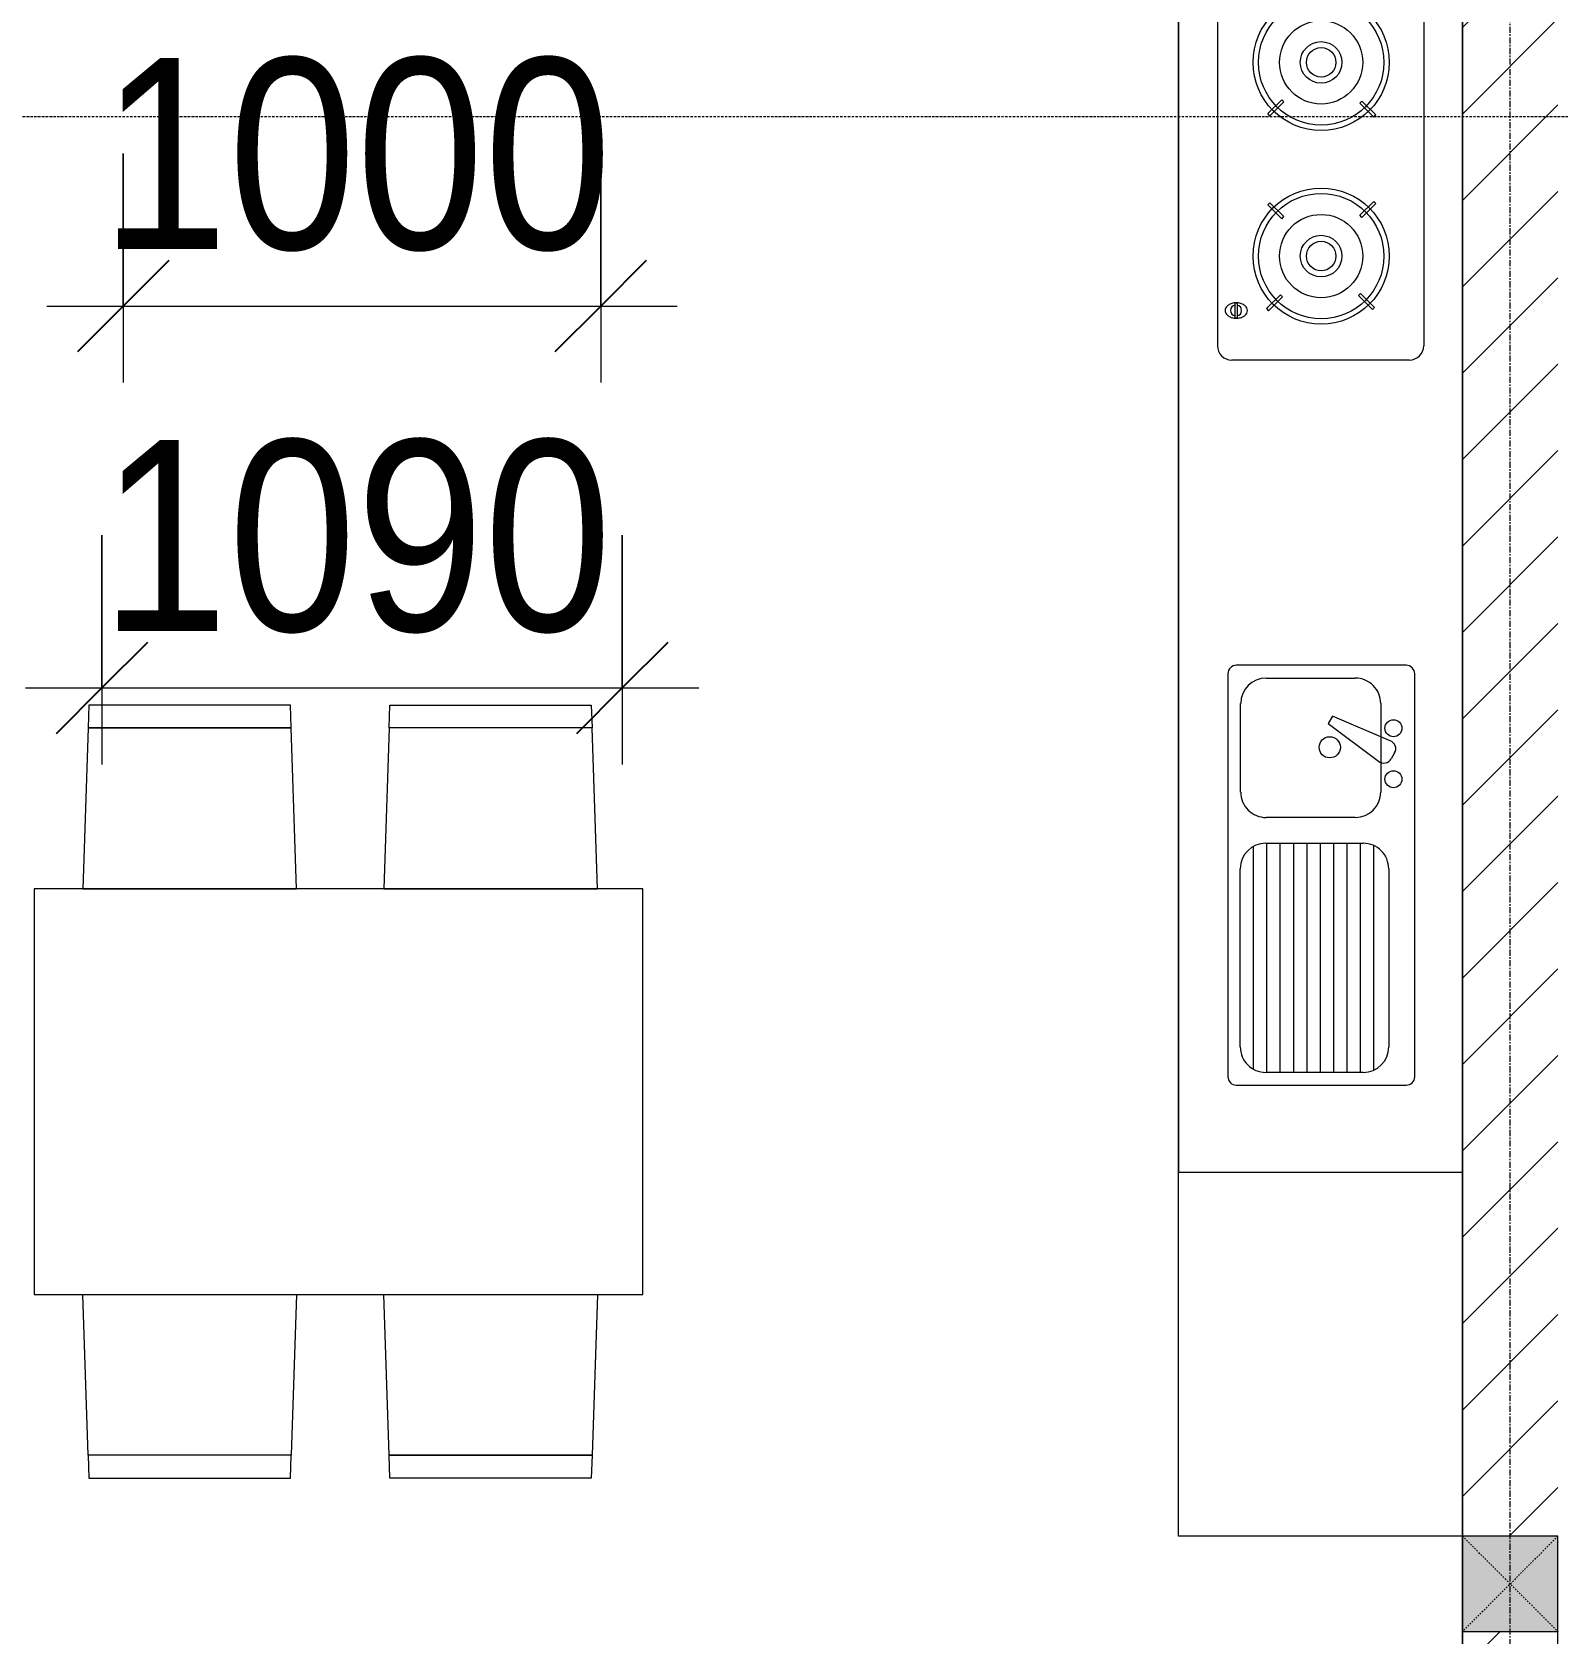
# Model space of a CAD drawing. Header units: millimetres. Extents: x 1591 to 239243, y -15958 to 82755.
# Drawn here: x 151656 to 154851, y 28832 to 32188 of the extents above; entities that cross this region are included whole.
import ezdxf

# ---------------------------------------------------------------- set-up
doc = ezdxf.new("R2010")
doc.units = ezdxf.units.MM
for name, pattern in [('Dash Dot 3_16_', [7.9375, 4.7625, -1.5875, 0, -1.5875]), ('Dash_2_', [6, 3, -3]), ('Grid Line', [22.225, 12.7, -3.175, 3.175, -3.175])]:
    doc.linetypes.add(name, pattern=pattern)
for name, color, linetype, lineweight in [('0-1', 250, 'Continuous', 5), ('A-ANNO-DIMS', 211, 'Continuous', 9), ('A-ANNO-DIMS-160', 211, 'Continuous', 9), ('A-FLOR-2', 9, 'Continuous', 9), ('A-WALL-3', 113, 'Continuous', 18), ('A-WALL-PATT-2', 111, 'Continuous', 9), ('G-ANNO-SYMB-1', 111, 'Dash Dot 3_16_', 18), ('I-FURN', 30, 'Continuous', 9), ('I-FURN-1', 254, 'Continuous', 9), ('S-COLS', 52, 'Continuous', 9), ('S-COLS-6', 52, 'Continuous', 18), ('S-COLS-HDLN', 52, 'Dash_2_', 9), ('S-GRID-1', 1, 'Grid Line', 9)]:
    doc.layers.add(name, color=color, linetype=linetype, lineweight=lineweight)
doc.styles.add('UTM Avo', font='UTM Avo.ttf', dxfattribs={"width": 0.9, "height": 400})
doc.dimstyles.new('1_Dim_chi_tiet_2_5', dxfattribs={"dimscale": 304.8, "dimtxt": 399.720379, "dimasz": 0.629921, "dimexe": 0.524934, "dimexo": 0.0625, "dimgap": 0.052493, "dimtad": 1, "dimdec": 0, "dimrnd": 5, "dimzin": 0, "dimdsep": 46, "dimtxsty": 'UTM Avo', "dimblk1": 'OBLIQUE', "dimblk2": 'OBLIQUE', "dimsah": 1, "dimcen": 0.09, "dimdle": 0.524934, "dimazin": 0, "dimtfac": 1, "dimtdec": 4, "dimtix": 1, "dimtmove": 0, "dimatfit": 3, "dimfxl": 1.049869, "dimfxlon": 1, "dimtvp": 1, "dimtolj": 1, "dimtzin": 0, "dimarcsym": 2})

# ---------------------------------------------------------------- blocks, each defined once
blk = doc.blocks.new('HE BEP A - HE BEP A-V117-TKCS_MB TẦNG 5')
at = {"layer": 'I-FURN'}
for p, q in [((3.5, -11), (765.9, -11)), ((3.5, -605.3), (3.5, -11)), ((765.9, -11), (765.9, -605.3)), ((765.9, -11), (765.9, -605.3)), ((4303.5, -11), (765.9, -11)), ((3279.1, -92.2), (2497.5, -92.2)), ((948.4, -131.7), (948.4, -487.8)), ((1810.5, -114.2), (965.9, -114.2)), ((1828, -487.8), (1828, -131.7)), ((2467.5, -494.2), (2467.5, -122.2)), ((2555.1, -129.3), (2587.6, -129.3)), ((2555.1, -133.3), (2555.1, -129.3)), ((2587.6, -133.3), (2555.1, -133.3)), ((2587.6, -129.3), (2587.6, -133.3)), ((1028.4, -139.9), (1401.8, -139.9)), ((1562.5, -140.8), (1747.9, -140.8)), ((975, -397.7), (975, -193.3)), ((975, -195.9), (1455.1, -195.9)), ((981.5, -167.9), (1448.7, -167.9)), ((1455.1, -193.3), (1455.1, -397.7)), ((1509.1, -380.9), (1509.1, -194.2)), ((1801.3, -194.2), (1801.3, -380.9)), ((2575.3, -194.9), (2570.9, -199.3)), ((2570.9, -199.3), (2600, -228.4)), ((2604.4, -224), (2575.3, -194.9)), ((2792.8, -197.7), (2763.7, -226.8)), ((2797.2, -202), (2792.8, -197.7)), ((2979.4, -202), (2983.8, -197.7)), ((2983.8, -197.7), (3012.9, -226.8)), ((975, -223.9), (1455.1, -223.9)), ((2600, -228.4), (2604.4, -224)), ((2763.7, -226.8), (2768.1, -231.2)), ((2768.1, -231.2), (2797.2, -202)), ((3008.5, -231.2), (2979.4, -202)), ((3012.9, -226.8), (3008.5, -231.2)), ((975, -251.9), (1455.1, -251.9)), ((975, -279.9), (1455.1, -279.9)), ((975, -307.9), (1455.1, -307.9)), ((1706.2, -324.4), (1627.3, -429.4)), ((1670.1, -454.1), (1721.6, -333.3)), ((1721.6, -333.3), (1706.2, -324.4)), ((975, -335.9), (1455.1, -335.9)), ((975, -363.9), (1455.1, -363.9)), ((975, -391.9), (1455.1, -391.9)), ((2573.6, -416.8), (2602.8, -387.7)), ((2607.1, -392.1), (2578, -421.2)), ((2602.8, -387.7), (2607.1, -392.1)), ((2766.5, -394.9), (2770.8, -390.5)), ((2795.6, -424), (2766.5, -394.9)), ((2770.8, -390.5), (2800, -419.6)), ((3005.8, -390.5), (2976.7, -419.6)), ((2981.1, -424), (3010.2, -394.9)), ((3010.2, -394.9), (3005.8, -390.5)), ((979.9, -419.9), (1450.3, -419.9)), ((1747.9, -434.2), (1562.5, -434.2)), ((2578, -421.2), (2573.6, -416.8)), ((2800, -419.6), (2795.6, -424)), ((2976.7, -419.6), (2981.1, -424)), ((1401.8, -451.1), (1028.4, -451.1)), ((1644.6, -463.3), (1632.2, -456.1)), ((965.9, -505.3), (1810.5, -505.3)), ((3279.1, -524.2), (2497.5, -524.2))]:
    blk.add_line(p, q, dxfattribs=at)
for centre, radius in [((2685.4, -309.4), 142.6), ((3091.2, -309.4), 142.6), ((2685.4, -309.4), 131.3), ((3091.2, -309.4), 131.3), ((2685.4, -309.4), 87.2), ((3091.2, -309.4), 87.2), ((2685.4, -309.4), 43.6), ((3091.2, -309.4), 43.6), ((2685.4, -309.4), 30.9), ((3091.2, -309.4), 30.9), ((1656.3, -327.5), 22.2), ((1589.4, -460.9), 17.8), ((1696.1, -460.9), 17.8)]:
    blk.add_circle(centre, radius, dxfattribs=at)
for centre, radius, start, end in [((2497.5, -122.2), 30, 90, 180), ((965.9, -131.7), 17.5, 90, 180), ((1810.5, -131.7), 17.5, 0, 90), ((2588.6, -131.7), 33.5, 163.9419, 180), ((2588.6, -131.7), 33.5, 180, 196.0581), ((2580.1, -129.2), 24.7, 145.204, 163.9419), ((2571.3, -131.3), 11.6, 9.7177, 170.2823), ((2571.3, -131.3), 11.6, 189.9102, 350.0898), ((2574.8, -125.5), 18.1, 120.7976, 145.204), ((2571.4, -119.8), 11.5, 90, 120.7976), ((2571.4, -119.8), 11.5, 59.2024, 90), ((2568, -125.5), 18.1, 34.796, 59.2024), ((2562.6, -129.2), 24.7, 16.0581, 34.796), ((2554.1, -131.7), 33.5, 0, 16.0581), ((2554.1, -131.7), 33.5, 343.9419, 0), ((1028.4, -193.3), 53.3, 90, 180), ((1401.8, -193.3), 53.3, 0, 90), ((1562.5, -194.2), 53.3, 90, 180), ((1747.9, -194.2), 53.3, 0, 90), ((2580.1, -134.1), 24.7, 196.0581, 214.796), ((2574.8, -137.9), 18.1, 214.796, 239.2024), ((2571.4, -143.6), 11.5, 239.2024, 270), ((2571.4, -143.6), 11.5, 270, 300.7976), ((2568, -137.9), 18.1, 300.7976, 325.204), ((2562.6, -134.1), 24.7, 325.204, 343.9419), ((1028.4, -397.7), 53.3, 180, 270), ((1401.8, -397.7), 53.3, 270, 0), ((1562.5, -380.9), 53.3, 180, 270), ((1747.9, -380.9), 53.3, 270, 0), ((1641, -440.7), 17.8, 140.5382, 240.0479), ((1653.4, -447.9), 17.8, 240.0479, 339.4621), ((965.9, -487.8), 17.5, 180, 270), ((1810.5, -487.8), 17.5, 270, 0), ((2497.5, -494.2), 30, 180, 270)]:
    blk.add_arc(centre, radius, start, end, dxfattribs=at)
at = {"layer": 'I-FURN-1'}
for p, q in [((3.5, -11), (4303.5, -11)), ((3.5, -605.3), (3.5, -11))]:
    blk.add_line(p, q, dxfattribs=at)
blk = doc.blocks.new('RES_BAN AN 1 - RES_BAN AN 1-901196-TKCS_MB TẦNG 5')
at = {"layer": 'I-FURN-1'}
for p, q in [((-425, 0), (-425, -1275)), ((425, 0), (-425, 0)), ((425, -1275), (425, 0)), ((-761.9, -113.5), (-809.6, -115.1)), ((-809.6, -115.1), (-809.6, -536.9)), ((-761.9, -113.5), (-425, -102.3)), ((-761.9, -538.5), (-761.9, -113.5)), ((-761.9, -538.5), (-761.9, -113.5)), ((-425, -102.3), (-425, -549.7)), ((425, -102.3), (425, -549.7)), ((761.9, -113.5), (425, -102.3)), ((761.9, -538.5), (761.9, -113.5)), ((761.9, -113.5), (761.9, -538.5)), ((809.6, -115.1), (761.9, -113.5)), ((809.6, -536.9), (809.6, -115.1)), ((-809.6, -536.9), (-761.9, -538.5)), ((761.9, -538.5), (809.6, -536.9)), ((-425, -549.7), (-761.9, -538.5)), ((425, -549.7), (761.9, -538.5)), ((-761.9, -743.8), (-425, -732.5)), ((-425, -732.5), (-425, -1180)), ((425, -732.5), (425, -1180)), ((761.9, -743.8), (425, -732.5)), ((-809.6, -745.3), (-761.9, -743.8)), ((-809.6, -1167.2), (-809.6, -745.3)), ((-761.9, -1168.8), (-761.9, -743.8)), ((-761.9, -743.8), (-761.9, -1168.8)), ((761.9, -743.8), (809.6, -745.3)), ((761.9, -1168.8), (761.9, -743.8)), ((761.9, -1168.8), (761.9, -743.8)), ((809.6, -745.3), (809.6, -1167.2)), ((-761.9, -1168.8), (-809.6, -1167.2)), ((-425, -1180), (-761.9, -1168.8)), ((425, -1180), (761.9, -1168.8)), ((809.6, -1167.2), (761.9, -1168.8)), ((-425, -1275), (425, -1275))]:
    blk.add_line(p, q, dxfattribs=at)
blk = doc.blocks.new('NCV_TKTC_TANG 5_rvt-1-TKCS_MB TẦNG 5')
at = {"layer": 'A-FLOR-2'}
for p, q in [((52652.6, 28836.9), (52652.6, 32536.9)), ((52652.6, 27850.4), (52652.6, 28836.9))]:
    blk.add_line(p, q, dxfattribs=at)
at = {"layer": 'I-FURN-1'}
for name, p, rotation in [('HE BEP A - HE BEP A-V117-TKCS_MB TẦNG 5', (52047.2, 29033.4), 90.00000000000026), ('RES_BAN AN 1 - RES_BAN AN 1-901196-TKCS_MB TẦNG 5', (49660.8, 29968.2), 90.00000000000027)]:
    blk.add_blockref(name, p, dxfattribs=dict(at, rotation=rotation))
blk = doc.blocks.new('G1_SOF - BO TRU - 200x200-3055083-TKCS_MB TẦNG 5')
at = {"layer": 'S-COLS'}
blk.add_hatch(color=256, dxfattribs=at).paths.add_polyline_path([(100, -100), (100, 100), (-100, 100), (-100, -100), (8.4, -100)])
at = {"layer": 'S-COLS-6'}
for p, q in [((100, 100), (-100, 100)), ((-100, 100), (-100, -100)), ((100, -100), (100, 100)), ((-100, -100), (100, -100))]:
    blk.add_line(p, q, dxfattribs=at)
at = {"layer": 'S-COLS-HDLN'}
for p, q in [((100, 100), (-100, -100)), ((-100, 100), (100, -100))]:
    blk.add_line(p, q, dxfattribs=at)
blk = doc.blocks.new('DIMBLOCK102-TKCS_MB TẦNG 5')
at = {"layer": 'A-ANNO-DIMS-160'}
for p, q in [((151801.7, 31133.9), (151801.7, 30653.9)), ((151801.7, 30813.9), (151801.7, 31133.9)), ((152891.7, 31133.9), (152891.7, 30653.9)), ((152891.7, 30813.9), (152891.7, 31133.9)), ((151641.7, 30813.9), (153051.7, 30813.9))]:
    blk.add_line(p, q, dxfattribs=at)
at = {"layer": 'A-ANNO-DIMS-160', "lineweight": 25}
for p, q in [((151801.7, 30813.9), (151897.7, 30909.9)), ((152891.7, 30813.9), (152987.7, 30909.9)), ((151801.7, 30813.9), (151705.7, 30717.9)), ((152891.7, 30813.9), (152795.7, 30717.9))]:
    blk.add_line(p, q, dxfattribs=at)
at = {"layer": 'A-ANNO-DIMS-160', "color": 0, "insert": (151798.9, 31333.5), "char_height": 400, "width": 1314.636, "attachment_point": 1, "line_spacing_factor": 1.110334, "style": 'UTM Avo'}
blk.add_mtext('1090', dxfattribs=at)
blk = doc.blocks.new('_Oblique')
at = {"color": 0, "linetype": 'ByBlock', "lineweight": -2}
blk.add_line((-0.5, -0.5), (0.5, 0.5), dxfattribs=at)
blk = doc.blocks.new('DIMBLOCK148-TKCS_MB TẦNG 5')
at = {"layer": 'A-ANNO-DIMS-160'}
for p, q in [((151846.7, 31933.9), (151846.7, 31453.9)), ((151846.7, 31613.9), (151846.7, 31933.9)), ((152846.7, 31933.9), (152846.7, 31453.9)), ((152846.7, 31613.9), (152846.7, 31933.9)), ((151686.7, 31613.9), (153006.7, 31613.9))]:
    blk.add_line(p, q, dxfattribs=at)
at = {"layer": 'A-ANNO-DIMS-160', "lineweight": 25}
for p, q in [((151846.7, 31613.9), (151942.7, 31709.9)), ((152846.7, 31613.9), (152942.7, 31709.9)), ((151846.7, 31613.9), (151750.7, 31517.9)), ((152846.7, 31613.9), (152750.7, 31517.9))]:
    blk.add_line(p, q, dxfattribs=at)
at = {"layer": 'A-ANNO-DIMS-160', "color": 0, "insert": (151798.9, 32133.5), "char_height": 400, "width": 1314.636, "attachment_point": 1, "line_spacing_factor": 1.110334, "style": 'UTM Avo'}
blk.add_mtext('1000', dxfattribs=at)

msp = doc.modelspace()

# ---------------------------------------------------------------- hatches: boundary and pattern name
at = {"layer": 'A-WALL-PATT-2'}
h = msp.add_hatch(dxfattribs=at)
h.set_pattern_fill('FP_1', color=256, style=0, pattern_type=2)
h.set_pattern_definition([(45, (101998.83, 0), (-90.50967, 90.50967), [])])
h.paths.add_polyline_path([(154651.4, 25336.9), (154851.4, 25336.9), (154851.4, 28836.9), (154651.4, 28836.9), (154651.4, 25734)])
h.paths.add_polyline_path([(154851.4, 29036.9), (154851.4, 32536.9), (154651.4, 32536.9), (154651.4, 29036.9), (154715.2, 29036.9)])

# ---------------------------------------------------------------- linework, layer by layer
at = {"layer": 'A-WALL-3'}
for p, q in [((154651.4, 32536.9), (154651.4, 29036.9)), ((154651.4, 28836.9), (154651.4, 25336.9)), ((154851.4, 25336.9), (154851.4, 28836.9))]:
    msp.add_line(p, q, dxfattribs=at)
at = {"layer": 'G-ANNO-SYMB-1'}
msp.add_line((130746.6, 32011.5), (236925.7, 32011.5), dxfattribs=at)
at = {"layer": 'S-GRID-1'}
msp.add_line((154751.4, 19118.3), (154751.4, 76659.6), dxfattribs=at)

# ---------------------------------------------------------------- block references
at = {"layer": '0-1'}
msp.add_blockref('NCV_TKTC_TANG 5_rvt-1-TKCS_MB TẦNG 5', (101998.8, 0), dxfattribs=at)
at = {"layer": 'S-COLS'}
msp.add_blockref('G1_SOF - BO TRU - 200x200-3055083-TKCS_MB TẦNG 5', (154751.4, 28936.9), dxfattribs=at)

# ---------------------------------------------------------------- dimensions: what is measured, and where the dimension line sits
at = {"layer": 'A-ANNO-DIMS'}
for base, p1, p2, override, picture, middle in [((152846.7, 31613.9), (151846.7, 31933.9), (152846.7, 31933.9), {"dimpost": '<>', "dimfxl": 1000}, 'DIMBLOCK148-TKCS_MB TẦNG 5', (152346.7, 31836.9)), ((152891.7, 30813.9), (151801.7, 31133.9), (152891.7, 31133.9), {"dimpost": '<>', "dimfxl": 1090}, 'DIMBLOCK102-TKCS_MB TẦNG 5', (152346.7, 31036.9))]:
    dim = msp.add_linear_dim(base=base, p1=p1, p2=p2, dimstyle='1_Dim_chi_tiet_2_5', override=override, dxfattribs=at)
    dim.commit()
    dim.dimension.update_dxf_attribs({"geometry": picture, "text_midpoint": middle})

doc.saveas('drawing.dxf')
